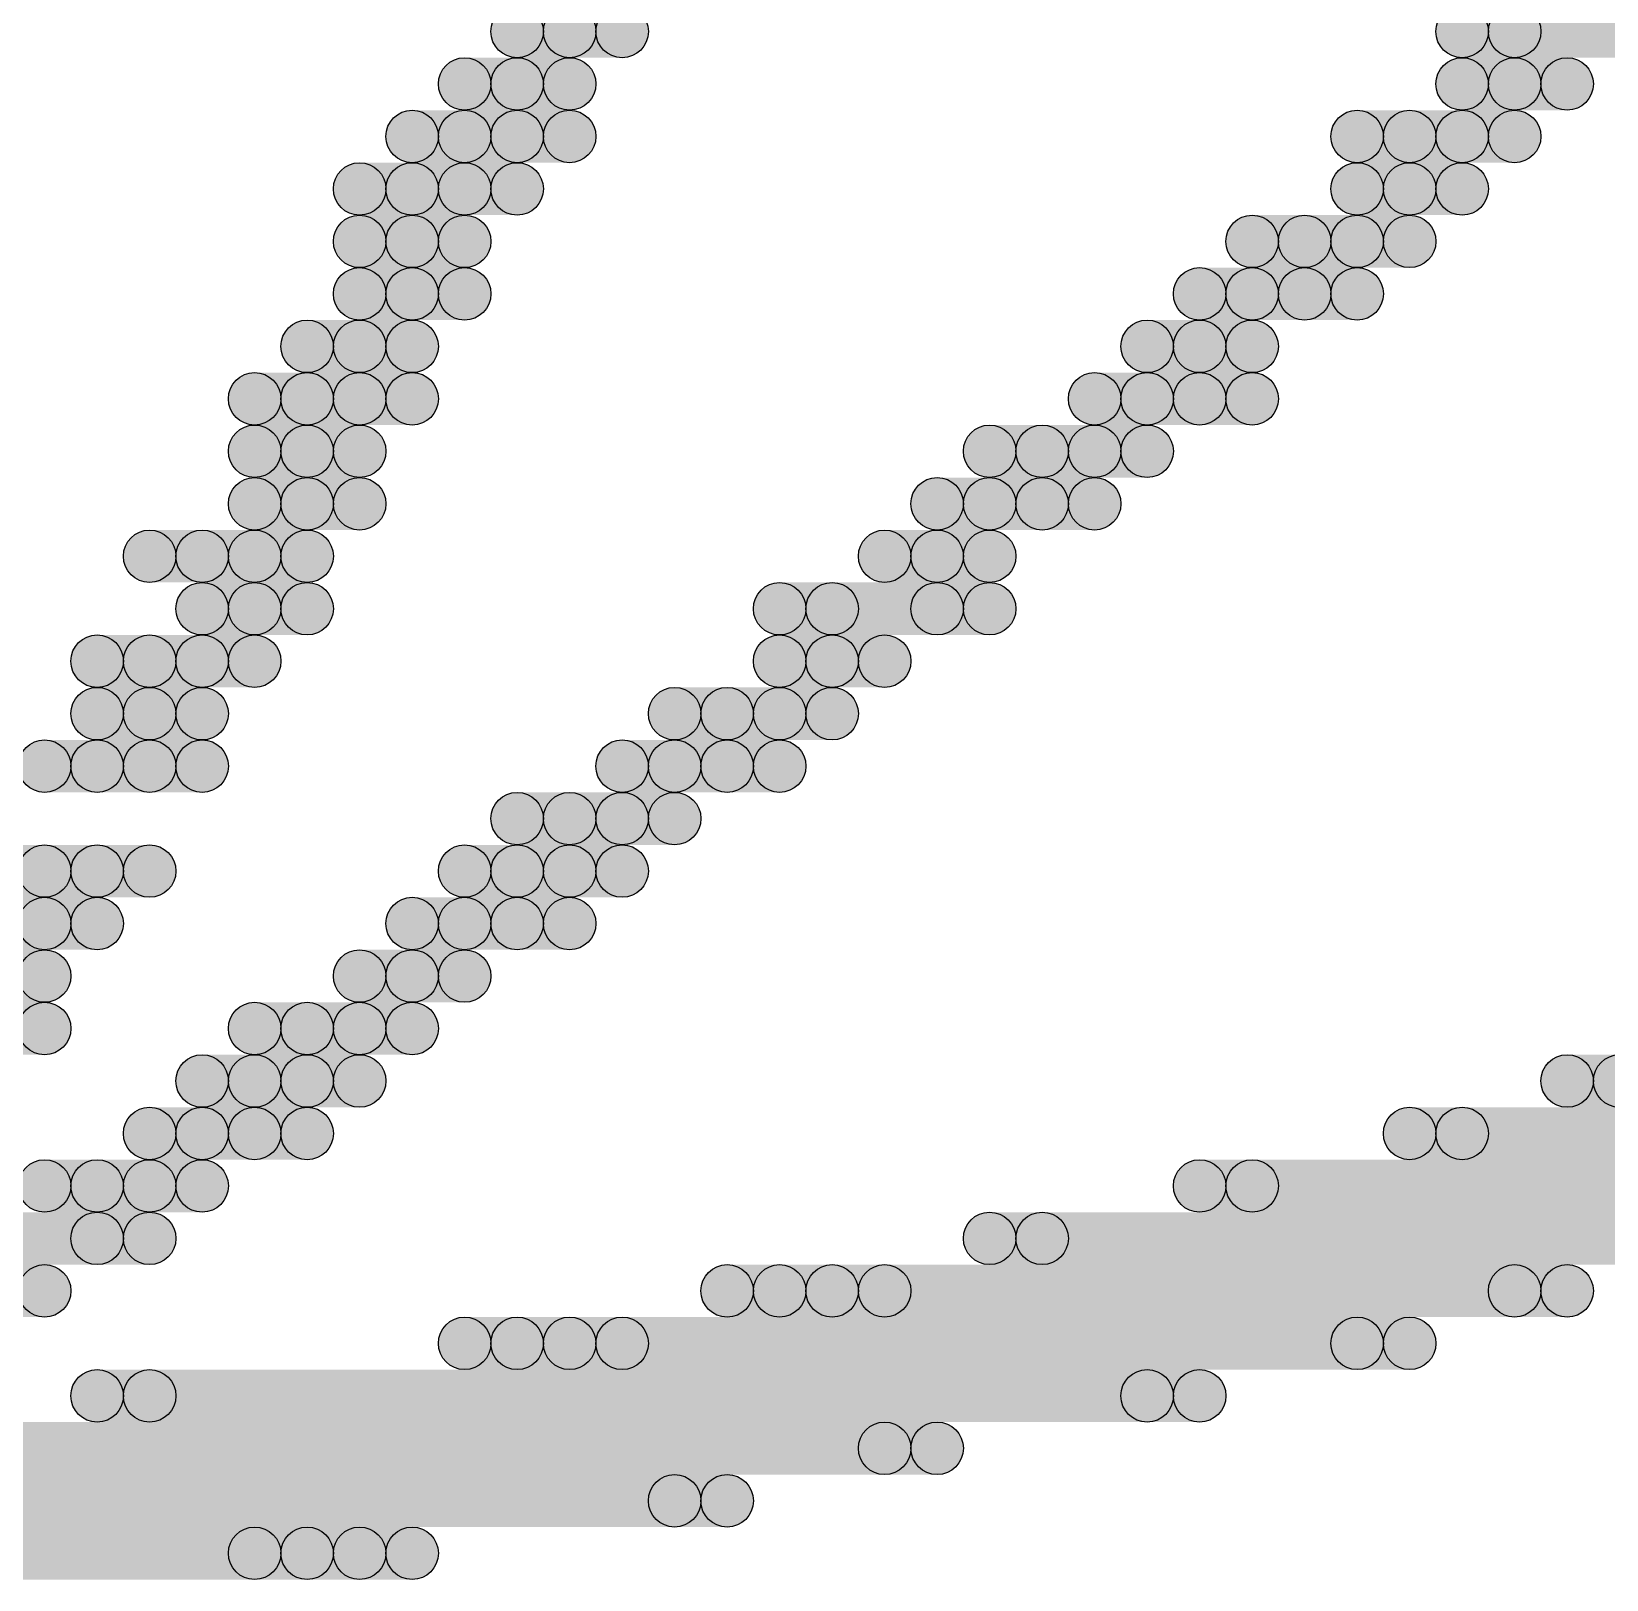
# Model space of a CAD drawing. Header units: millimetres. Extents: x 0 to 137, y 0 to 37.
# Drawn here: x 130.753 to 131.515, y 2.349 to 3.099 of the extents above; entities that cross this region are included whole.
import ezdxf

# ---------------------------------------------------------------- set-up
doc = ezdxf.new("R2010")
doc.units = ezdxf.units.MM
doc.layers.add('TopLayer', color=1, linetype='Continuous')
doc.layers.add('TopSolder', color=216, linetype='Continuous')

msp = doc.modelspace()

# ---------------------------------------------------------------- hatches: boundary and pattern name
at = {"layer": 'TopLayer'}
h = msp.add_hatch(color=1, dxfattribs=at)
edge = h.paths.add_edge_path()
edge.add_arc((131.0132, 3.0988), 0.0127, 0, 360)
for points in [[(131.0132, 3.0861), (131.0132, 3.1115), (131.0386, 3.1115), (131.0386, 3.0861)], [(131.4704, 3.0861), (131.4704, 3.1115), (131.572, 3.1115), (131.572, 3.0861)], [(130.9878, 3.0607), (130.9878, 3.0861), (131.0132, 3.0861), (131.0132, 3.0607)], [(131.4704, 3.0607), (131.4704, 3.0861), (131.4958, 3.0861), (131.4958, 3.0607)], [(130.9624, 3.0353), (130.9624, 3.0607), (131.0132, 3.0607), (131.0132, 3.0353)], [(131.4196, 3.0353), (131.4196, 3.0607), (131.4704, 3.0607), (131.4704, 3.0353)], [(130.937, 3.0099), (130.937, 3.0353), (130.9878, 3.0353), (130.9878, 3.0099)], [(131.4196, 3.0099), (131.4196, 3.0353), (131.445, 3.0353), (131.445, 3.0099)], [(130.937, 2.9845), (130.937, 3.0099), (130.9624, 3.0099), (130.9624, 2.9845)], [(131.3688, 2.9845), (131.3688, 3.0099), (131.4196, 3.0099), (131.4196, 2.9845)], [(130.937, 2.9591), (130.937, 2.9845), (130.9624, 2.9845), (130.9624, 2.9591)], [(131.3434, 2.9591), (131.3434, 2.9845), (131.3942, 2.9845), (131.3942, 2.9591)], [(130.9116, 2.9337), (130.9116, 2.9591), (130.937, 2.9591), (130.937, 2.9337)], [(131.318, 2.9337), (131.318, 2.9591), (131.3434, 2.9591), (131.3434, 2.9337)], [(130.8862, 2.9083), (130.8862, 2.9337), (130.937, 2.9337), (130.937, 2.9083)], [(131.2926, 2.9083), (131.2926, 2.9337), (131.3434, 2.9337), (131.3434, 2.9083)], [(130.8862, 2.8829), (130.8862, 2.9083), (130.9116, 2.9083), (130.9116, 2.8829)], [(131.2418, 2.8829), (131.2418, 2.9083), (131.2926, 2.9083), (131.2926, 2.8829)], [(130.8862, 2.8575), (130.8862, 2.8829), (130.9116, 2.8829), (130.9116, 2.8575)], [(131.2164, 2.8575), (131.2164, 2.8829), (131.2672, 2.8829), (131.2672, 2.8575)], [(130.8354, 2.8321), (130.8354, 2.8575), (130.8862, 2.8575), (130.8862, 2.8321)], [(131.191, 2.8321), (131.191, 2.8575), (131.2164, 2.8575), (131.2164, 2.8321)], [(130.8608, 2.8067), (130.8608, 2.8321), (130.8862, 2.8321), (130.8862, 2.8067)], [(131.1402, 2.8067), (131.1402, 2.8321), (131.2164, 2.8321), (131.2164, 2.8067)], [(130.81, 2.7813), (130.81, 2.8067), (130.8608, 2.8067), (130.8608, 2.7813)], [(131.1402, 2.7813), (131.1402, 2.8067), (131.1656, 2.8067), (131.1656, 2.7813)], [(130.81, 2.7559), (130.81, 2.7813), (130.8354, 2.7813), (130.8354, 2.7559)], [(131.0894, 2.7559), (131.0894, 2.7813), (131.1402, 2.7813), (131.1402, 2.7559)], [(130.7846, 2.7305), (130.7846, 2.7559), (130.8354, 2.7559), (130.8354, 2.7305)], [(131.064, 2.7305), (131.064, 2.7559), (131.1148, 2.7559), (131.1148, 2.7305)], [(131.0132, 2.7051), (131.0132, 2.7305), (131.064, 2.7305), (131.064, 2.7051)], [(130.7592, 2.6797), (130.7592, 2.7051), (130.81, 2.7051), (130.81, 2.6797)], [(130.9878, 2.6797), (130.9878, 2.7051), (131.0386, 2.7051), (131.0386, 2.6797)], [(130.7592, 2.6543), (130.7592, 2.6797), (130.7846, 2.6797), (130.7846, 2.6543)], [(130.9624, 2.6543), (130.9624, 2.6797), (131.0132, 2.6797), (131.0132, 2.6543)], [(130.7338, 2.6289), (130.7338, 2.6543), (130.7592, 2.6543), (130.7592, 2.6289)], [(130.937, 2.6289), (130.937, 2.6543), (130.9624, 2.6543), (130.9624, 2.6289)], [(130.7084, 2.6035), (130.7084, 2.6289), (130.7592, 2.6289), (130.7592, 2.6035)], [(130.8862, 2.6035), (130.8862, 2.6289), (130.937, 2.6289), (130.937, 2.6035)], [(130.8608, 2.5781), (130.8608, 2.6035), (130.9116, 2.6035), (130.9116, 2.5781)], [(130.8354, 2.5527), (130.8354, 2.5781), (130.8862, 2.5781), (130.8862, 2.5527)], [(131.445, 2.5527), (131.445, 2.5781), (131.699, 2.5781), (131.699, 2.5527)], [(130.7846, 2.5273), (130.7846, 2.5527), (130.8354, 2.5527), (130.8354, 2.5273)], [(131.3434, 2.5273), (131.3434, 2.5527), (131.6482, 2.5527), (131.6482, 2.5273)], [(130.7338, 2.5019), (130.7338, 2.5273), (130.81, 2.5273), (130.81, 2.5019)], [(131.2418, 2.5019), (131.2418, 2.5273), (131.572, 2.5273), (131.572, 2.5019)], [(130.7338, 2.4765), (130.7338, 2.5019), (130.7592, 2.5019), (130.7592, 2.4765)], [(131.1148, 2.4765), (131.1148, 2.5019), (131.1402, 2.5019), (131.1402, 2.4765)], [(131.1656, 2.4765), (131.1656, 2.5019), (131.4958, 2.5019), (131.4958, 2.4765)], [(130.9878, 2.4511), (130.9878, 2.4765), (131.0132, 2.4765), (131.0132, 2.4511)], [(131.0386, 2.4511), (131.0386, 2.4765), (131.4196, 2.4765), (131.4196, 2.4511)], [(130.81, 2.4257), (130.81, 2.4511), (131.318, 2.4511), (131.318, 2.4257)], [(129.7432, 2.4003), (129.7432, 2.4257), (131.191, 2.4257), (131.191, 2.4003)], [(129.8956, 2.3749), (129.8956, 2.4003), (131.0894, 2.4003), (131.0894, 2.3749)], [(130.1242, 2.3495), (130.1242, 2.3749), (130.8862, 2.3749), (130.8862, 2.3495)], [(130.9116, 2.3495), (130.9116, 2.3749), (130.937, 2.3749), (130.937, 2.3495)]]:
    msp.add_hatch(color=1, dxfattribs=at).paths.add_polyline_path(points)
h = msp.add_hatch(color=1, dxfattribs=at)
edge = h.paths.add_edge_path()
edge.add_arc((131.0386, 3.0988), 0.0127, 0, 360)
h = msp.add_hatch(color=1, dxfattribs=at)
edge = h.paths.add_edge_path()
edge.add_arc((131.4704, 3.0988), 0.0127, 0, 360)
h = msp.add_hatch(color=1, dxfattribs=at)
edge = h.paths.add_edge_path()
edge.add_arc((130.9878, 3.0734), 0.0127, 0, 360)
h = msp.add_hatch(color=1, dxfattribs=at)
edge = h.paths.add_edge_path()
edge.add_arc((131.0132, 3.0734), 0.0127, 0, 360)
h = msp.add_hatch(color=1, dxfattribs=at)
edge = h.paths.add_edge_path()
edge.add_arc((131.4704, 3.0734), 0.0127, 0, 360)
h = msp.add_hatch(color=1, dxfattribs=at)
edge = h.paths.add_edge_path()
edge.add_arc((131.4958, 3.0734), 0.0127, 0, 360)
h = msp.add_hatch(color=1, dxfattribs=at)
edge = h.paths.add_edge_path()
edge.add_arc((130.9624, 3.048), 0.0127, 0, 360)
h = msp.add_hatch(color=1, dxfattribs=at)
edge = h.paths.add_edge_path()
edge.add_arc((131.0132, 3.048), 0.0127, 0, 360)
h = msp.add_hatch(color=1, dxfattribs=at)
edge = h.paths.add_edge_path()
edge.add_arc((131.4196, 3.048), 0.0127, 0, 360)
h = msp.add_hatch(color=1, dxfattribs=at)
edge = h.paths.add_edge_path()
edge.add_arc((131.4704, 3.048), 0.0127, 0, 360)
h = msp.add_hatch(color=1, dxfattribs=at)
edge = h.paths.add_edge_path()
edge.add_arc((130.937, 3.0226), 0.0127, 0, 360)
h = msp.add_hatch(color=1, dxfattribs=at)
edge = h.paths.add_edge_path()
edge.add_arc((130.9878, 3.0226), 0.0127, 0, 360)
h = msp.add_hatch(color=1, dxfattribs=at)
edge = h.paths.add_edge_path()
edge.add_arc((131.4196, 3.0226), 0.0127, 0, 360)
h = msp.add_hatch(color=1, dxfattribs=at)
edge = h.paths.add_edge_path()
edge.add_arc((131.445, 3.0226), 0.0127, 0, 360)
h = msp.add_hatch(color=1, dxfattribs=at)
edge = h.paths.add_edge_path()
edge.add_arc((130.937, 2.9972), 0.0127, 0, 360)
h = msp.add_hatch(color=1, dxfattribs=at)
edge = h.paths.add_edge_path()
edge.add_arc((130.9624, 2.9972), 0.0127, 0, 360)
h = msp.add_hatch(color=1, dxfattribs=at)
edge = h.paths.add_edge_path()
edge.add_arc((131.3688, 2.9972), 0.0127, 0, 360)
h = msp.add_hatch(color=1, dxfattribs=at)
edge = h.paths.add_edge_path()
edge.add_arc((131.4196, 2.9972), 0.0127, 0, 360)
h = msp.add_hatch(color=1, dxfattribs=at)
edge = h.paths.add_edge_path()
edge.add_arc((130.937, 2.9718), 0.0127, 0, 360)
h = msp.add_hatch(color=1, dxfattribs=at)
edge = h.paths.add_edge_path()
edge.add_arc((130.9624, 2.9718), 0.0127, 0, 360)
h = msp.add_hatch(color=1, dxfattribs=at)
edge = h.paths.add_edge_path()
edge.add_arc((131.3434, 2.9718), 0.0127, 0, 360)
h = msp.add_hatch(color=1, dxfattribs=at)
edge = h.paths.add_edge_path()
edge.add_arc((131.3942, 2.9718), 0.0127, 0, 360)
h = msp.add_hatch(color=1, dxfattribs=at)
edge = h.paths.add_edge_path()
edge.add_arc((130.9116, 2.9464), 0.0127, 0, 360)
h = msp.add_hatch(color=1, dxfattribs=at)
edge = h.paths.add_edge_path()
edge.add_arc((130.937, 2.9464), 0.0127, 0, 360)
h = msp.add_hatch(color=1, dxfattribs=at)
edge = h.paths.add_edge_path()
edge.add_arc((131.318, 2.9464), 0.0127, 0, 360)
h = msp.add_hatch(color=1, dxfattribs=at)
edge = h.paths.add_edge_path()
edge.add_arc((131.3434, 2.9464), 0.0127, 0, 360)
h = msp.add_hatch(color=1, dxfattribs=at)
edge = h.paths.add_edge_path()
edge.add_arc((130.8862, 2.921), 0.0127, 0, 360)
h = msp.add_hatch(color=1, dxfattribs=at)
edge = h.paths.add_edge_path()
edge.add_arc((130.937, 2.921), 0.0127, 0, 360)
h = msp.add_hatch(color=1, dxfattribs=at)
edge = h.paths.add_edge_path()
edge.add_arc((131.2926, 2.921), 0.0127, 0, 360)
h = msp.add_hatch(color=1, dxfattribs=at)
edge = h.paths.add_edge_path()
edge.add_arc((131.3434, 2.921), 0.0127, 0, 360)
h = msp.add_hatch(color=1, dxfattribs=at)
edge = h.paths.add_edge_path()
edge.add_arc((130.8862, 2.8956), 0.0127, 0, 360)
h = msp.add_hatch(color=1, dxfattribs=at)
edge = h.paths.add_edge_path()
edge.add_arc((130.9116, 2.8956), 0.0127, 0, 360)
h = msp.add_hatch(color=1, dxfattribs=at)
edge = h.paths.add_edge_path()
edge.add_arc((131.2418, 2.8956), 0.0127, 0, 360)
h = msp.add_hatch(color=1, dxfattribs=at)
edge = h.paths.add_edge_path()
edge.add_arc((131.2926, 2.8956), 0.0127, 0, 360)
h = msp.add_hatch(color=1, dxfattribs=at)
edge = h.paths.add_edge_path()
edge.add_arc((130.8862, 2.8702), 0.0127, 0, 360)
h = msp.add_hatch(color=1, dxfattribs=at)
edge = h.paths.add_edge_path()
edge.add_arc((130.9116, 2.8702), 0.0127, 0, 360)
h = msp.add_hatch(color=1, dxfattribs=at)
edge = h.paths.add_edge_path()
edge.add_arc((131.2164, 2.8702), 0.0127, 0, 360)
h = msp.add_hatch(color=1, dxfattribs=at)
edge = h.paths.add_edge_path()
edge.add_arc((131.2672, 2.8702), 0.0127, 0, 360)
h = msp.add_hatch(color=1, dxfattribs=at)
edge = h.paths.add_edge_path()
edge.add_arc((130.8354, 2.8448), 0.0127, 0, 360)
h = msp.add_hatch(color=1, dxfattribs=at)
edge = h.paths.add_edge_path()
edge.add_arc((130.8862, 2.8448), 0.0127, 0, 360)
h = msp.add_hatch(color=1, dxfattribs=at)
edge = h.paths.add_edge_path()
edge.add_arc((131.191, 2.8448), 0.0127, 0, 360)
h = msp.add_hatch(color=1, dxfattribs=at)
edge = h.paths.add_edge_path()
edge.add_arc((131.2164, 2.8448), 0.0127, 0, 360)
h = msp.add_hatch(color=1, dxfattribs=at)
edge = h.paths.add_edge_path()
edge.add_arc((130.8608, 2.8194), 0.0127, 0, 360)
h = msp.add_hatch(color=1, dxfattribs=at)
edge = h.paths.add_edge_path()
edge.add_arc((130.8862, 2.8194), 0.0127, 0, 360)
h = msp.add_hatch(color=1, dxfattribs=at)
edge = h.paths.add_edge_path()
edge.add_arc((131.1402, 2.8194), 0.0127, 0, 360)
h = msp.add_hatch(color=1, dxfattribs=at)
edge = h.paths.add_edge_path()
edge.add_arc((131.2164, 2.8194), 0.0127, 0, 360)
h = msp.add_hatch(color=1, dxfattribs=at)
edge = h.paths.add_edge_path()
edge.add_arc((130.81, 2.794), 0.0127, 0, 360)
h = msp.add_hatch(color=1, dxfattribs=at)
edge = h.paths.add_edge_path()
edge.add_arc((130.8608, 2.794), 0.0127, 0, 360)
h = msp.add_hatch(color=1, dxfattribs=at)
edge = h.paths.add_edge_path()
edge.add_arc((131.1402, 2.794), 0.0127, 0, 360)
h = msp.add_hatch(color=1, dxfattribs=at)
edge = h.paths.add_edge_path()
edge.add_arc((131.1656, 2.794), 0.0127, 0, 360)
h = msp.add_hatch(color=1, dxfattribs=at)
edge = h.paths.add_edge_path()
edge.add_arc((130.81, 2.7686), 0.0127, 0, 360)
h = msp.add_hatch(color=1, dxfattribs=at)
edge = h.paths.add_edge_path()
edge.add_arc((130.8354, 2.7686), 0.0127, 0, 360)
h = msp.add_hatch(color=1, dxfattribs=at)
edge = h.paths.add_edge_path()
edge.add_arc((131.0894, 2.7686), 0.0127, 0, 360)
h = msp.add_hatch(color=1, dxfattribs=at)
edge = h.paths.add_edge_path()
edge.add_arc((131.1402, 2.7686), 0.0127, 0, 360)
h = msp.add_hatch(color=1, dxfattribs=at)
edge = h.paths.add_edge_path()
edge.add_arc((130.7846, 2.7432), 0.0127, 0, 360)
h = msp.add_hatch(color=1, dxfattribs=at)
edge = h.paths.add_edge_path()
edge.add_arc((130.8354, 2.7432), 0.0127, 0, 360)
h = msp.add_hatch(color=1, dxfattribs=at)
edge = h.paths.add_edge_path()
edge.add_arc((131.064, 2.7432), 0.0127, 0, 360)
h = msp.add_hatch(color=1, dxfattribs=at)
edge = h.paths.add_edge_path()
edge.add_arc((131.1148, 2.7432), 0.0127, 0, 360)
h = msp.add_hatch(color=1, dxfattribs=at)
edge = h.paths.add_edge_path()
edge.add_arc((131.0132, 2.7178), 0.0127, 0, 360)
h = msp.add_hatch(color=1, dxfattribs=at)
edge = h.paths.add_edge_path()
edge.add_arc((131.064, 2.7178), 0.0127, 0, 360)
h = msp.add_hatch(color=1, dxfattribs=at)
edge = h.paths.add_edge_path()
edge.add_arc((130.7592, 2.6924), 0.0127, 0, 360)
h = msp.add_hatch(color=1, dxfattribs=at)
edge = h.paths.add_edge_path()
edge.add_arc((130.81, 2.6924), 0.0127, 0, 360)
h = msp.add_hatch(color=1, dxfattribs=at)
edge = h.paths.add_edge_path()
edge.add_arc((130.9878, 2.6924), 0.0127, 0, 360)
h = msp.add_hatch(color=1, dxfattribs=at)
edge = h.paths.add_edge_path()
edge.add_arc((131.0386, 2.6924), 0.0127, 0, 360)
h = msp.add_hatch(color=1, dxfattribs=at)
edge = h.paths.add_edge_path()
edge.add_arc((130.7592, 2.667), 0.0127, 0, 360)
h = msp.add_hatch(color=1, dxfattribs=at)
edge = h.paths.add_edge_path()
edge.add_arc((130.7846, 2.667), 0.0127, 0, 360)
h = msp.add_hatch(color=1, dxfattribs=at)
edge = h.paths.add_edge_path()
edge.add_arc((130.9624, 2.667), 0.0127, 0, 360)
h = msp.add_hatch(color=1, dxfattribs=at)
edge = h.paths.add_edge_path()
edge.add_arc((131.0132, 2.667), 0.0127, 0, 360)
h = msp.add_hatch(color=1, dxfattribs=at)
edge = h.paths.add_edge_path()
edge.add_arc((130.7592, 2.6416), 0.0127, 0, 360)
h = msp.add_hatch(color=1, dxfattribs=at)
edge = h.paths.add_edge_path()
edge.add_arc((130.937, 2.6416), 0.0127, 0, 360)
h = msp.add_hatch(color=1, dxfattribs=at)
edge = h.paths.add_edge_path()
edge.add_arc((130.9624, 2.6416), 0.0127, 0, 360)
h = msp.add_hatch(color=1, dxfattribs=at)
edge = h.paths.add_edge_path()
edge.add_arc((130.7592, 2.6162), 0.0127, 0, 360)
h = msp.add_hatch(color=1, dxfattribs=at)
edge = h.paths.add_edge_path()
edge.add_arc((130.8862, 2.6162), 0.0127, 0, 360)
h = msp.add_hatch(color=1, dxfattribs=at)
edge = h.paths.add_edge_path()
edge.add_arc((130.937, 2.6162), 0.0127, 0, 360)
h = msp.add_hatch(color=1, dxfattribs=at)
edge = h.paths.add_edge_path()
edge.add_arc((130.8608, 2.5908), 0.0127, 0, 360)
h = msp.add_hatch(color=1, dxfattribs=at)
edge = h.paths.add_edge_path()
edge.add_arc((130.9116, 2.5908), 0.0127, 0, 360)
h = msp.add_hatch(color=1, dxfattribs=at)
edge = h.paths.add_edge_path()
edge.add_arc((131.5212, 2.5908), 0.0127, 0, 360)
h = msp.add_hatch(color=1, dxfattribs=at)
edge = h.paths.add_edge_path()
edge.add_arc((130.8354, 2.5654), 0.0127, 0, 360)
h = msp.add_hatch(color=1, dxfattribs=at)
edge = h.paths.add_edge_path()
edge.add_arc((130.8862, 2.5654), 0.0127, 0, 360)
h = msp.add_hatch(color=1, dxfattribs=at)
edge = h.paths.add_edge_path()
edge.add_arc((131.445, 2.5654), 0.0127, 0, 360)
h = msp.add_hatch(color=1, dxfattribs=at)
edge = h.paths.add_edge_path()
edge.add_arc((130.7846, 2.54), 0.0127, 0, 360)
h = msp.add_hatch(color=1, dxfattribs=at)
edge = h.paths.add_edge_path()
edge.add_arc((130.8354, 2.54), 0.0127, 0, 360)
h = msp.add_hatch(color=1, dxfattribs=at)
edge = h.paths.add_edge_path()
edge.add_arc((131.3434, 2.54), 0.0127, 0, 360)
h = msp.add_hatch(color=1, dxfattribs=at)
edge = h.paths.add_edge_path()
edge.add_arc((130.81, 2.5146), 0.0127, 0, 360)
h = msp.add_hatch(color=1, dxfattribs=at)
edge = h.paths.add_edge_path()
edge.add_arc((131.2418, 2.5146), 0.0127, 0, 360)
h = msp.add_hatch(color=1, dxfattribs=at)
edge = h.paths.add_edge_path()
edge.add_arc((130.7592, 2.4892), 0.0127, 0, 360)
h = msp.add_hatch(color=1, dxfattribs=at)
edge = h.paths.add_edge_path()
edge.add_arc((131.1148, 2.4892), 0.0127, 0, 360)
h = msp.add_hatch(color=1, dxfattribs=at)
edge = h.paths.add_edge_path()
edge.add_arc((131.1402, 2.4892), 0.0127, 0, 360)
h = msp.add_hatch(color=1, dxfattribs=at)
edge = h.paths.add_edge_path()
edge.add_arc((131.1656, 2.4892), 0.0127, 0, 360)
h = msp.add_hatch(color=1, dxfattribs=at)
edge = h.paths.add_edge_path()
edge.add_arc((131.4958, 2.4892), 0.0127, 0, 360)
h = msp.add_hatch(color=1, dxfattribs=at)
edge = h.paths.add_edge_path()
edge.add_arc((130.9878, 2.4638), 0.0127, 0, 360)
h = msp.add_hatch(color=1, dxfattribs=at)
edge = h.paths.add_edge_path()
edge.add_arc((131.0132, 2.4638), 0.0127, 0, 360)
h = msp.add_hatch(color=1, dxfattribs=at)
edge = h.paths.add_edge_path()
edge.add_arc((131.0386, 2.4638), 0.0127, 0, 360)
h = msp.add_hatch(color=1, dxfattribs=at)
edge = h.paths.add_edge_path()
edge.add_arc((131.4196, 2.4638), 0.0127, 0, 360)
h = msp.add_hatch(color=1, dxfattribs=at)
edge = h.paths.add_edge_path()
edge.add_arc((130.81, 2.4384), 0.0127, 0, 360)
h = msp.add_hatch(color=1, dxfattribs=at)
edge = h.paths.add_edge_path()
edge.add_arc((131.318, 2.4384), 0.0127, 0, 360)
h = msp.add_hatch(color=1, dxfattribs=at)
edge = h.paths.add_edge_path()
edge.add_arc((131.191, 2.413), 0.0127, 0, 360)
h = msp.add_hatch(color=1, dxfattribs=at)
edge = h.paths.add_edge_path()
edge.add_arc((131.0894, 2.3876), 0.0127, 0, 360)
h = msp.add_hatch(color=1, dxfattribs=at)
edge = h.paths.add_edge_path()
edge.add_arc((130.8862, 2.3622), 0.0127, 0, 360)
h = msp.add_hatch(color=1, dxfattribs=at)
edge = h.paths.add_edge_path()
edge.add_arc((130.9116, 2.3622), 0.0127, 0, 360)
h = msp.add_hatch(color=1, dxfattribs=at)
edge = h.paths.add_edge_path()
edge.add_arc((130.937, 2.3622), 0.0127, 0, 360)
at = {"layer": 'TopSolder'}
h = msp.add_hatch(color=216, dxfattribs=at)
edge = h.paths.add_edge_path()
edge.add_arc((130.9878, 3.0988), 0.0127, 0, 360)
for points in [[(130.9878, 3.0861), (130.9878, 3.1115), (131.0132, 3.1115), (131.0132, 3.0861)], [(131.445, 3.0861), (131.445, 3.1115), (131.5466, 3.1115), (131.5466, 3.0861)], [(130.9624, 3.0607), (130.9624, 3.0861), (130.9878, 3.0861), (130.9878, 3.0607)], [(131.445, 3.0607), (131.445, 3.0861), (131.4704, 3.0861), (131.4704, 3.0607)], [(130.937, 3.0353), (130.937, 3.0607), (130.9878, 3.0607), (130.9878, 3.0353)], [(131.3942, 3.0353), (131.3942, 3.0607), (131.445, 3.0607), (131.445, 3.0353)], [(130.9116, 3.0099), (130.9116, 3.0353), (130.9624, 3.0353), (130.9624, 3.0099)], [(131.3942, 3.0099), (131.3942, 3.0353), (131.4196, 3.0353), (131.4196, 3.0099)], [(130.9116, 2.9845), (130.9116, 3.0099), (130.937, 3.0099), (130.937, 2.9845)], [(131.3434, 2.9845), (131.3434, 3.0099), (131.3942, 3.0099), (131.3942, 2.9845)], [(130.9116, 2.9591), (130.9116, 2.9845), (130.937, 2.9845), (130.937, 2.9591)], [(131.318, 2.9591), (131.318, 2.9845), (131.3688, 2.9845), (131.3688, 2.9591)], [(130.8862, 2.9337), (130.8862, 2.9591), (130.9116, 2.9591), (130.9116, 2.9337)], [(131.2926, 2.9337), (131.2926, 2.9591), (131.318, 2.9591), (131.318, 2.9337)], [(130.8608, 2.9083), (130.8608, 2.9337), (130.9116, 2.9337), (130.9116, 2.9083)], [(131.2672, 2.9083), (131.2672, 2.9337), (131.318, 2.9337), (131.318, 2.9083)], [(130.8608, 2.8829), (130.8608, 2.9083), (130.8862, 2.9083), (130.8862, 2.8829)], [(131.2164, 2.8829), (131.2164, 2.9083), (131.2672, 2.9083), (131.2672, 2.8829)], [(130.8608, 2.8575), (130.8608, 2.8829), (130.8862, 2.8829), (130.8862, 2.8575)], [(131.191, 2.8575), (131.191, 2.8829), (131.2418, 2.8829), (131.2418, 2.8575)], [(130.81, 2.8321), (130.81, 2.8575), (130.8608, 2.8575), (130.8608, 2.8321)], [(131.1656, 2.8321), (131.1656, 2.8575), (131.191, 2.8575), (131.191, 2.8321)], [(130.8354, 2.8067), (130.8354, 2.8321), (130.8608, 2.8321), (130.8608, 2.8067)], [(131.1148, 2.8067), (131.1148, 2.8321), (131.191, 2.8321), (131.191, 2.8067)], [(130.7846, 2.7813), (130.7846, 2.8067), (130.8354, 2.8067), (130.8354, 2.7813)], [(131.1148, 2.7813), (131.1148, 2.8067), (131.1402, 2.8067), (131.1402, 2.7813)], [(130.7846, 2.7559), (130.7846, 2.7813), (130.81, 2.7813), (130.81, 2.7559)], [(131.064, 2.7559), (131.064, 2.7813), (131.1148, 2.7813), (131.1148, 2.7559)], [(130.7592, 2.7305), (130.7592, 2.7559), (130.81, 2.7559), (130.81, 2.7305)], [(131.0386, 2.7305), (131.0386, 2.7559), (131.0894, 2.7559), (131.0894, 2.7305)], [(130.9878, 2.7051), (130.9878, 2.7305), (131.0386, 2.7305), (131.0386, 2.7051)], [(130.7338, 2.6797), (130.7338, 2.7051), (130.7846, 2.7051), (130.7846, 2.6797)], [(130.9624, 2.6797), (130.9624, 2.7051), (131.0132, 2.7051), (131.0132, 2.6797)], [(130.7338, 2.6543), (130.7338, 2.6797), (130.7592, 2.6797), (130.7592, 2.6543)], [(130.937, 2.6543), (130.937, 2.6797), (130.9878, 2.6797), (130.9878, 2.6543)], [(130.9116, 2.6289), (130.9116, 2.6543), (130.937, 2.6543), (130.937, 2.6289)], [(130.8608, 2.6035), (130.8608, 2.6289), (130.9116, 2.6289), (130.9116, 2.6035)], [(130.8354, 2.5781), (130.8354, 2.6035), (130.8862, 2.6035), (130.8862, 2.5781)], [(131.4958, 2.5781), (131.4958, 2.6035), (131.7498, 2.6035), (131.7498, 2.5781)], [(130.81, 2.5527), (130.81, 2.5781), (130.8608, 2.5781), (130.8608, 2.5527)], [(131.4196, 2.5527), (131.4196, 2.5781), (131.6736, 2.5781), (131.6736, 2.5527)], [(130.7592, 2.5273), (130.7592, 2.5527), (130.81, 2.5527), (130.81, 2.5273)], [(131.318, 2.5273), (131.318, 2.5527), (131.6228, 2.5527), (131.6228, 2.5273)], [(130.7084, 2.5019), (130.7084, 2.5273), (130.7846, 2.5273), (130.7846, 2.5019)], [(131.2164, 2.5019), (131.2164, 2.5273), (131.5466, 2.5273), (131.5466, 2.5019)], [(131.0894, 2.4765), (131.0894, 2.5019), (131.1148, 2.5019), (131.1148, 2.4765)], [(131.1402, 2.4765), (131.1402, 2.5019), (131.4704, 2.5019), (131.4704, 2.4765)], [(130.9624, 2.4511), (130.9624, 2.4765), (130.9878, 2.4765), (130.9878, 2.4511)], [(131.0132, 2.4511), (131.0132, 2.4765), (131.3942, 2.4765), (131.3942, 2.4511)], [(130.7846, 2.4257), (130.7846, 2.4511), (131.2926, 2.4511), (131.2926, 2.4257)], [(129.7178, 2.4003), (129.7178, 2.4257), (131.1656, 2.4257), (131.1656, 2.4003)], [(129.8702, 2.3749), (129.8702, 2.4003), (131.064, 2.4003), (131.064, 2.3749)], [(130.0988, 2.3495), (130.0988, 2.3749), (130.8608, 2.3749), (130.8608, 2.3495)], [(130.8862, 2.3495), (130.8862, 2.3749), (130.9116, 2.3749), (130.9116, 2.3495)]]:
    msp.add_hatch(color=216, dxfattribs=at).paths.add_polyline_path(points)
h = msp.add_hatch(color=216, dxfattribs=at)
edge = h.paths.add_edge_path()
edge.add_arc((131.0132, 3.0988), 0.0127, 0, 360)
h = msp.add_hatch(color=216, dxfattribs=at)
edge = h.paths.add_edge_path()
edge.add_arc((131.445, 3.0988), 0.0127, 0, 360)
h = msp.add_hatch(color=216, dxfattribs=at)
edge = h.paths.add_edge_path()
edge.add_arc((130.9624, 3.0734), 0.0127, 0, 360)
h = msp.add_hatch(color=216, dxfattribs=at)
edge = h.paths.add_edge_path()
edge.add_arc((130.9878, 3.0734), 0.0127, 0, 360)
h = msp.add_hatch(color=216, dxfattribs=at)
edge = h.paths.add_edge_path()
edge.add_arc((131.445, 3.0734), 0.0127, 0, 360)
h = msp.add_hatch(color=216, dxfattribs=at)
edge = h.paths.add_edge_path()
edge.add_arc((131.4704, 3.0734), 0.0127, 0, 360)
h = msp.add_hatch(color=216, dxfattribs=at)
edge = h.paths.add_edge_path()
edge.add_arc((130.937, 3.048), 0.0127, 0, 360)
h = msp.add_hatch(color=216, dxfattribs=at)
edge = h.paths.add_edge_path()
edge.add_arc((130.9878, 3.048), 0.0127, 0, 360)
h = msp.add_hatch(color=216, dxfattribs=at)
edge = h.paths.add_edge_path()
edge.add_arc((131.3942, 3.048), 0.0127, 0, 360)
h = msp.add_hatch(color=216, dxfattribs=at)
edge = h.paths.add_edge_path()
edge.add_arc((131.445, 3.048), 0.0127, 0, 360)
h = msp.add_hatch(color=216, dxfattribs=at)
edge = h.paths.add_edge_path()
edge.add_arc((130.9116, 3.0226), 0.0127, 0, 360)
h = msp.add_hatch(color=216, dxfattribs=at)
edge = h.paths.add_edge_path()
edge.add_arc((130.9624, 3.0226), 0.0127, 0, 360)
h = msp.add_hatch(color=216, dxfattribs=at)
edge = h.paths.add_edge_path()
edge.add_arc((131.3942, 3.0226), 0.0127, 0, 360)
h = msp.add_hatch(color=216, dxfattribs=at)
edge = h.paths.add_edge_path()
edge.add_arc((131.4196, 3.0226), 0.0127, 0, 360)
h = msp.add_hatch(color=216, dxfattribs=at)
edge = h.paths.add_edge_path()
edge.add_arc((130.9116, 2.9972), 0.0127, 0, 360)
h = msp.add_hatch(color=216, dxfattribs=at)
edge = h.paths.add_edge_path()
edge.add_arc((130.937, 2.9972), 0.0127, 0, 360)
h = msp.add_hatch(color=216, dxfattribs=at)
edge = h.paths.add_edge_path()
edge.add_arc((131.3434, 2.9972), 0.0127, 0, 360)
h = msp.add_hatch(color=216, dxfattribs=at)
edge = h.paths.add_edge_path()
edge.add_arc((131.3942, 2.9972), 0.0127, 0, 360)
h = msp.add_hatch(color=216, dxfattribs=at)
edge = h.paths.add_edge_path()
edge.add_arc((130.9116, 2.9718), 0.0127, 0, 360)
h = msp.add_hatch(color=216, dxfattribs=at)
edge = h.paths.add_edge_path()
edge.add_arc((130.937, 2.9718), 0.0127, 0, 360)
h = msp.add_hatch(color=216, dxfattribs=at)
edge = h.paths.add_edge_path()
edge.add_arc((131.318, 2.9718), 0.0127, 0, 360)
h = msp.add_hatch(color=216, dxfattribs=at)
edge = h.paths.add_edge_path()
edge.add_arc((131.3688, 2.9718), 0.0127, 0, 360)
h = msp.add_hatch(color=216, dxfattribs=at)
edge = h.paths.add_edge_path()
edge.add_arc((130.8862, 2.9464), 0.0127, 0, 360)
h = msp.add_hatch(color=216, dxfattribs=at)
edge = h.paths.add_edge_path()
edge.add_arc((130.9116, 2.9464), 0.0127, 0, 360)
h = msp.add_hatch(color=216, dxfattribs=at)
edge = h.paths.add_edge_path()
edge.add_arc((131.2926, 2.9464), 0.0127, 0, 360)
h = msp.add_hatch(color=216, dxfattribs=at)
edge = h.paths.add_edge_path()
edge.add_arc((131.318, 2.9464), 0.0127, 0, 360)
h = msp.add_hatch(color=216, dxfattribs=at)
edge = h.paths.add_edge_path()
edge.add_arc((130.8608, 2.921), 0.0127, 0, 360)
h = msp.add_hatch(color=216, dxfattribs=at)
edge = h.paths.add_edge_path()
edge.add_arc((130.9116, 2.921), 0.0127, 0, 360)
h = msp.add_hatch(color=216, dxfattribs=at)
edge = h.paths.add_edge_path()
edge.add_arc((131.2672, 2.921), 0.0127, 0, 360)
h = msp.add_hatch(color=216, dxfattribs=at)
edge = h.paths.add_edge_path()
edge.add_arc((131.318, 2.921), 0.0127, 0, 360)
h = msp.add_hatch(color=216, dxfattribs=at)
edge = h.paths.add_edge_path()
edge.add_arc((130.8608, 2.8956), 0.0127, 0, 360)
h = msp.add_hatch(color=216, dxfattribs=at)
edge = h.paths.add_edge_path()
edge.add_arc((130.8862, 2.8956), 0.0127, 0, 360)
h = msp.add_hatch(color=216, dxfattribs=at)
edge = h.paths.add_edge_path()
edge.add_arc((131.2164, 2.8956), 0.0127, 0, 360)
h = msp.add_hatch(color=216, dxfattribs=at)
edge = h.paths.add_edge_path()
edge.add_arc((131.2672, 2.8956), 0.0127, 0, 360)
h = msp.add_hatch(color=216, dxfattribs=at)
edge = h.paths.add_edge_path()
edge.add_arc((130.8608, 2.8702), 0.0127, 0, 360)
h = msp.add_hatch(color=216, dxfattribs=at)
edge = h.paths.add_edge_path()
edge.add_arc((130.8862, 2.8702), 0.0127, 0, 360)
h = msp.add_hatch(color=216, dxfattribs=at)
edge = h.paths.add_edge_path()
edge.add_arc((131.191, 2.8702), 0.0127, 0, 360)
h = msp.add_hatch(color=216, dxfattribs=at)
edge = h.paths.add_edge_path()
edge.add_arc((131.2418, 2.8702), 0.0127, 0, 360)
h = msp.add_hatch(color=216, dxfattribs=at)
edge = h.paths.add_edge_path()
edge.add_arc((130.81, 2.8448), 0.0127, 0, 360)
h = msp.add_hatch(color=216, dxfattribs=at)
edge = h.paths.add_edge_path()
edge.add_arc((130.8608, 2.8448), 0.0127, 0, 360)
h = msp.add_hatch(color=216, dxfattribs=at)
edge = h.paths.add_edge_path()
edge.add_arc((131.1656, 2.8448), 0.0127, 0, 360)
h = msp.add_hatch(color=216, dxfattribs=at)
edge = h.paths.add_edge_path()
edge.add_arc((131.191, 2.8448), 0.0127, 0, 360)
h = msp.add_hatch(color=216, dxfattribs=at)
edge = h.paths.add_edge_path()
edge.add_arc((130.8354, 2.8194), 0.0127, 0, 360)
h = msp.add_hatch(color=216, dxfattribs=at)
edge = h.paths.add_edge_path()
edge.add_arc((130.8608, 2.8194), 0.0127, 0, 360)
h = msp.add_hatch(color=216, dxfattribs=at)
edge = h.paths.add_edge_path()
edge.add_arc((131.1148, 2.8194), 0.0127, 0, 360)
h = msp.add_hatch(color=216, dxfattribs=at)
edge = h.paths.add_edge_path()
edge.add_arc((131.191, 2.8194), 0.0127, 0, 360)
h = msp.add_hatch(color=216, dxfattribs=at)
edge = h.paths.add_edge_path()
edge.add_arc((130.7846, 2.794), 0.0127, 0, 360)
h = msp.add_hatch(color=216, dxfattribs=at)
edge = h.paths.add_edge_path()
edge.add_arc((130.8354, 2.794), 0.0127, 0, 360)
h = msp.add_hatch(color=216, dxfattribs=at)
edge = h.paths.add_edge_path()
edge.add_arc((131.1148, 2.794), 0.0127, 0, 360)
h = msp.add_hatch(color=216, dxfattribs=at)
edge = h.paths.add_edge_path()
edge.add_arc((131.1402, 2.794), 0.0127, 0, 360)
h = msp.add_hatch(color=216, dxfattribs=at)
edge = h.paths.add_edge_path()
edge.add_arc((130.7846, 2.7686), 0.0127, 0, 360)
h = msp.add_hatch(color=216, dxfattribs=at)
edge = h.paths.add_edge_path()
edge.add_arc((130.81, 2.7686), 0.0127, 0, 360)
h = msp.add_hatch(color=216, dxfattribs=at)
edge = h.paths.add_edge_path()
edge.add_arc((131.064, 2.7686), 0.0127, 0, 360)
h = msp.add_hatch(color=216, dxfattribs=at)
edge = h.paths.add_edge_path()
edge.add_arc((131.1148, 2.7686), 0.0127, 0, 360)
h = msp.add_hatch(color=216, dxfattribs=at)
edge = h.paths.add_edge_path()
edge.add_arc((130.7592, 2.7432), 0.0127, 0, 360)
h = msp.add_hatch(color=216, dxfattribs=at)
edge = h.paths.add_edge_path()
edge.add_arc((130.81, 2.7432), 0.0127, 0, 360)
h = msp.add_hatch(color=216, dxfattribs=at)
edge = h.paths.add_edge_path()
edge.add_arc((131.0386, 2.7432), 0.0127, 0, 360)
h = msp.add_hatch(color=216, dxfattribs=at)
edge = h.paths.add_edge_path()
edge.add_arc((131.0894, 2.7432), 0.0127, 0, 360)
h = msp.add_hatch(color=216, dxfattribs=at)
edge = h.paths.add_edge_path()
edge.add_arc((130.9878, 2.7178), 0.0127, 0, 360)
h = msp.add_hatch(color=216, dxfattribs=at)
edge = h.paths.add_edge_path()
edge.add_arc((131.0386, 2.7178), 0.0127, 0, 360)
h = msp.add_hatch(color=216, dxfattribs=at)
edge = h.paths.add_edge_path()
edge.add_arc((130.7846, 2.6924), 0.0127, 0, 360)
h = msp.add_hatch(color=216, dxfattribs=at)
edge = h.paths.add_edge_path()
edge.add_arc((130.9624, 2.6924), 0.0127, 0, 360)
h = msp.add_hatch(color=216, dxfattribs=at)
edge = h.paths.add_edge_path()
edge.add_arc((131.0132, 2.6924), 0.0127, 0, 360)
h = msp.add_hatch(color=216, dxfattribs=at)
edge = h.paths.add_edge_path()
edge.add_arc((130.7592, 2.667), 0.0127, 0, 360)
h = msp.add_hatch(color=216, dxfattribs=at)
edge = h.paths.add_edge_path()
edge.add_arc((130.937, 2.667), 0.0127, 0, 360)
h = msp.add_hatch(color=216, dxfattribs=at)
edge = h.paths.add_edge_path()
edge.add_arc((130.9878, 2.667), 0.0127, 0, 360)
h = msp.add_hatch(color=216, dxfattribs=at)
edge = h.paths.add_edge_path()
edge.add_arc((130.9116, 2.6416), 0.0127, 0, 360)
h = msp.add_hatch(color=216, dxfattribs=at)
edge = h.paths.add_edge_path()
edge.add_arc((130.937, 2.6416), 0.0127, 0, 360)
h = msp.add_hatch(color=216, dxfattribs=at)
edge = h.paths.add_edge_path()
edge.add_arc((130.8608, 2.6162), 0.0127, 0, 360)
h = msp.add_hatch(color=216, dxfattribs=at)
edge = h.paths.add_edge_path()
edge.add_arc((130.9116, 2.6162), 0.0127, 0, 360)
h = msp.add_hatch(color=216, dxfattribs=at)
edge = h.paths.add_edge_path()
edge.add_arc((130.8354, 2.5908), 0.0127, 0, 360)
h = msp.add_hatch(color=216, dxfattribs=at)
edge = h.paths.add_edge_path()
edge.add_arc((130.8862, 2.5908), 0.0127, 0, 360)
h = msp.add_hatch(color=216, dxfattribs=at)
edge = h.paths.add_edge_path()
edge.add_arc((131.4958, 2.5908), 0.0127, 0, 360)
h = msp.add_hatch(color=216, dxfattribs=at)
edge = h.paths.add_edge_path()
edge.add_arc((130.81, 2.5654), 0.0127, 0, 360)
h = msp.add_hatch(color=216, dxfattribs=at)
edge = h.paths.add_edge_path()
edge.add_arc((130.8608, 2.5654), 0.0127, 0, 360)
h = msp.add_hatch(color=216, dxfattribs=at)
edge = h.paths.add_edge_path()
edge.add_arc((131.4196, 2.5654), 0.0127, 0, 360)
h = msp.add_hatch(color=216, dxfattribs=at)
edge = h.paths.add_edge_path()
edge.add_arc((130.7592, 2.54), 0.0127, 0, 360)
h = msp.add_hatch(color=216, dxfattribs=at)
edge = h.paths.add_edge_path()
edge.add_arc((130.81, 2.54), 0.0127, 0, 360)
h = msp.add_hatch(color=216, dxfattribs=at)
edge = h.paths.add_edge_path()
edge.add_arc((131.318, 2.54), 0.0127, 0, 360)
h = msp.add_hatch(color=216, dxfattribs=at)
edge = h.paths.add_edge_path()
edge.add_arc((130.7846, 2.5146), 0.0127, 0, 360)
h = msp.add_hatch(color=216, dxfattribs=at)
edge = h.paths.add_edge_path()
edge.add_arc((131.2164, 2.5146), 0.0127, 0, 360)
h = msp.add_hatch(color=216, dxfattribs=at)
edge = h.paths.add_edge_path()
edge.add_arc((131.0894, 2.4892), 0.0127, 0, 360)
h = msp.add_hatch(color=216, dxfattribs=at)
edge = h.paths.add_edge_path()
edge.add_arc((131.1148, 2.4892), 0.0127, 0, 360)
h = msp.add_hatch(color=216, dxfattribs=at)
edge = h.paths.add_edge_path()
edge.add_arc((131.1402, 2.4892), 0.0127, 0, 360)
h = msp.add_hatch(color=216, dxfattribs=at)
edge = h.paths.add_edge_path()
edge.add_arc((131.4704, 2.4892), 0.0127, 0, 360)
h = msp.add_hatch(color=216, dxfattribs=at)
edge = h.paths.add_edge_path()
edge.add_arc((130.9624, 2.4638), 0.0127, 0, 360)
h = msp.add_hatch(color=216, dxfattribs=at)
edge = h.paths.add_edge_path()
edge.add_arc((130.9878, 2.4638), 0.0127, 0, 360)
h = msp.add_hatch(color=216, dxfattribs=at)
edge = h.paths.add_edge_path()
edge.add_arc((131.0132, 2.4638), 0.0127, 0, 360)
h = msp.add_hatch(color=216, dxfattribs=at)
edge = h.paths.add_edge_path()
edge.add_arc((131.3942, 2.4638), 0.0127, 0, 360)
h = msp.add_hatch(color=216, dxfattribs=at)
edge = h.paths.add_edge_path()
edge.add_arc((130.7846, 2.4384), 0.0127, 0, 360)
h = msp.add_hatch(color=216, dxfattribs=at)
edge = h.paths.add_edge_path()
edge.add_arc((131.2926, 2.4384), 0.0127, 0, 360)
h = msp.add_hatch(color=216, dxfattribs=at)
edge = h.paths.add_edge_path()
edge.add_arc((131.1656, 2.413), 0.0127, 0, 360)
h = msp.add_hatch(color=216, dxfattribs=at)
edge = h.paths.add_edge_path()
edge.add_arc((131.064, 2.3876), 0.0127, 0, 360)
h = msp.add_hatch(color=216, dxfattribs=at)
edge = h.paths.add_edge_path()
edge.add_arc((130.8608, 2.3622), 0.0127, 0, 360)
h = msp.add_hatch(color=216, dxfattribs=at)
edge = h.paths.add_edge_path()
edge.add_arc((130.8862, 2.3622), 0.0127, 0, 360)
h = msp.add_hatch(color=216, dxfattribs=at)
edge = h.paths.add_edge_path()
edge.add_arc((130.9116, 2.3622), 0.0127, 0, 360)

# ---------------------------------------------------------------- linework, layer by layer
at = {"layer": 'TopLayer'}
for centre in [(131.0132, 3.0988), (131.0386, 3.0988), (131.4704, 3.0988), (130.9878, 3.0734), (131.0132, 3.0734), (131.4704, 3.0734), (131.4958, 3.0734), (130.9624, 3.048), (131.0132, 3.048), (131.4196, 3.048), (131.4704, 3.048), (130.937, 3.0226), (130.9878, 3.0226), (131.4196, 3.0226), (131.445, 3.0226), (130.937, 2.9972), (130.9624, 2.9972), (131.3688, 2.9972), (131.4196, 2.9972), (130.937, 2.9718), (130.9624, 2.9718), (131.3434, 2.9718), (131.3942, 2.9718), (130.9116, 2.9464), (130.937, 2.9464), (131.318, 2.9464), (131.3434, 2.9464), (130.8862, 2.921), (130.937, 2.921), (131.2926, 2.921), (131.3434, 2.921), (130.8862, 2.8956), (130.9116, 2.8956), (131.2418, 2.8956), (131.2926, 2.8956), (130.8862, 2.8702), (130.9116, 2.8702), (131.2164, 2.8702), (131.2672, 2.8702), (130.8354, 2.8448), (130.8862, 2.8448), (131.191, 2.8448), (131.2164, 2.8448), (130.8608, 2.8194), (130.8862, 2.8194), (131.1402, 2.8194), (131.2164, 2.8194), (130.81, 2.794), (130.8608, 2.794), (131.1402, 2.794), (131.1656, 2.794), (130.81, 2.7686), (130.8354, 2.7686), (131.0894, 2.7686), (131.1402, 2.7686), (130.7846, 2.7432), (130.8354, 2.7432), (131.064, 2.7432), (131.1148, 2.7432), (131.0132, 2.7178), (131.064, 2.7178), (130.7592, 2.6924), (130.81, 2.6924), (130.9878, 2.6924), (131.0386, 2.6924), (130.7592, 2.667), (130.7846, 2.667), (130.9624, 2.667), (131.0132, 2.667), (130.7592, 2.6416), (130.937, 2.6416), (130.9624, 2.6416), (130.7592, 2.6162), (130.8862, 2.6162), (130.937, 2.6162), (130.8608, 2.5908), (130.9116, 2.5908), (131.5212, 2.5908), (130.8354, 2.5654), (130.8862, 2.5654), (131.445, 2.5654), (130.7846, 2.54), (130.8354, 2.54), (131.3434, 2.54), (130.81, 2.5146), (131.2418, 2.5146), (130.7592, 2.4892), (131.1148, 2.4892), (131.1402, 2.4892), (131.1656, 2.4892), (131.4958, 2.4892), (130.9878, 2.4638), (131.0132, 2.4638), (131.0386, 2.4638), (131.4196, 2.4638), (130.81, 2.4384), (131.318, 2.4384), (131.191, 2.413), (131.0894, 2.3876), (130.8862, 2.3622), (130.9116, 2.3622), (130.937, 2.3622)]:
    msp.add_circle(centre, 0.0127, dxfattribs=at)
at = {"layer": 'TopSolder'}
for centre in [(130.9878, 3.0988), (131.0132, 3.0988), (131.445, 3.0988), (130.9624, 3.0734), (130.9878, 3.0734), (131.445, 3.0734), (131.4704, 3.0734), (130.937, 3.048), (130.9878, 3.048), (131.3942, 3.048), (131.445, 3.048), (130.9116, 3.0226), (130.9624, 3.0226), (131.3942, 3.0226), (131.4196, 3.0226), (130.9116, 2.9972), (130.937, 2.9972), (131.3434, 2.9972), (131.3942, 2.9972), (130.9116, 2.9718), (130.937, 2.9718), (131.318, 2.9718), (131.3688, 2.9718), (130.8862, 2.9464), (130.9116, 2.9464), (131.2926, 2.9464), (131.318, 2.9464), (130.8608, 2.921), (130.9116, 2.921), (131.2672, 2.921), (131.318, 2.921), (130.8608, 2.8956), (130.8862, 2.8956), (131.2164, 2.8956), (131.2672, 2.8956), (130.8608, 2.8702), (130.8862, 2.8702), (131.191, 2.8702), (131.2418, 2.8702), (130.81, 2.8448), (130.8608, 2.8448), (131.1656, 2.8448), (131.191, 2.8448), (130.8354, 2.8194), (130.8608, 2.8194), (131.1148, 2.8194), (131.191, 2.8194), (130.7846, 2.794), (130.8354, 2.794), (131.1148, 2.794), (131.1402, 2.794), (130.7846, 2.7686), (130.81, 2.7686), (131.064, 2.7686), (131.1148, 2.7686), (130.7592, 2.7432), (130.81, 2.7432), (131.0386, 2.7432), (131.0894, 2.7432), (130.9878, 2.7178), (131.0386, 2.7178), (130.7846, 2.6924), (130.9624, 2.6924), (131.0132, 2.6924), (130.7592, 2.667), (130.937, 2.667), (130.9878, 2.667), (130.9116, 2.6416), (130.937, 2.6416), (130.8608, 2.6162), (130.9116, 2.6162), (130.8354, 2.5908), (130.8862, 2.5908), (131.4958, 2.5908), (130.81, 2.5654), (130.8608, 2.5654), (131.4196, 2.5654), (130.7592, 2.54), (130.81, 2.54), (131.318, 2.54), (130.7846, 2.5146), (131.2164, 2.5146), (131.0894, 2.4892), (131.1148, 2.4892), (131.1402, 2.4892), (131.4704, 2.4892), (130.9624, 2.4638), (130.9878, 2.4638), (131.0132, 2.4638), (131.3942, 2.4638), (130.7846, 2.4384), (131.2926, 2.4384), (131.1656, 2.413), (131.064, 2.3876), (130.8608, 2.3622), (130.8862, 2.3622), (130.9116, 2.3622)]:
    msp.add_circle(centre, 0.0127, dxfattribs=at)

doc.saveas('drawing.dxf')
